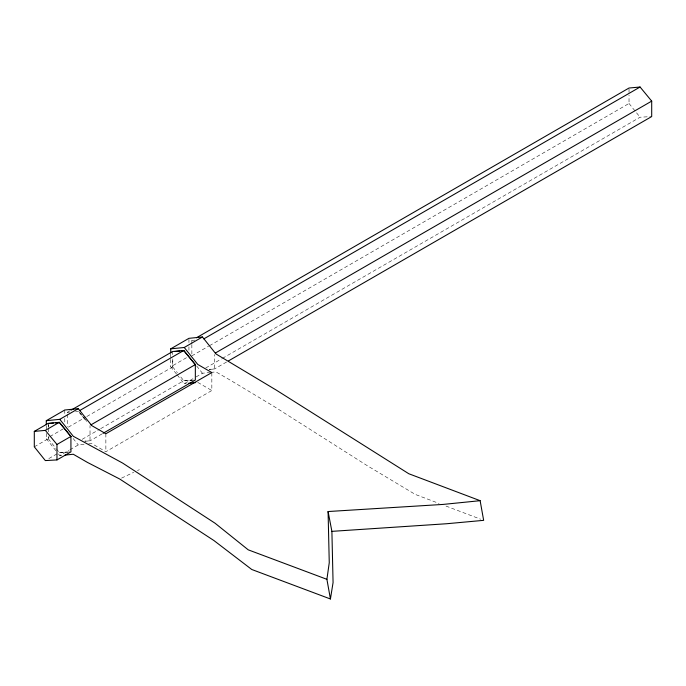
<?xml version="1.0" encoding="UTF-8"?>
<svg xmlns="http://www.w3.org/2000/svg" width="686" height="686" viewBox="0 0 686 686"><rect width="100%" height="100%" fill="white"/><g stroke="black" fill="none" stroke-linecap="round" stroke-linejoin="round"><path stroke-width="0.51" stroke-dasharray="3.43 2.57" d="M70.204 410.657L67.434 412.26L69.449 412.072M191.874 343.755L191.848 340.428L193.701 339.356M55.926 450.762L46.279 438.663L49.058 437.059M49.975 436.528L62.923 429.05M176.525 374.067L170.745 366.804L188.942 356.291M34.3 446.826L48.252 438.774L48.252 436.716M68.36 427.164L85.896 417.037M86.822 416.505L172.666 366.941L172.666 358.709M191.848 355.871L208.553 346.224M209.487 345.684L629.028 103.466L629.028 95.234M48.835 458.574L57.555 453.54M82.174 439.323L99.71 429.204M100.636 428.664L183.711 380.704L192.166 380.216M205.68 368.022L221.458 358.915M222.384 358.375L640.072 117.229L650.645 116.62M58.499 453.995L59.785 455.607L69.029 450.265M69.955 449.733L78.273 444.931L84.507 444.305M177.168 374.873L184.242 383.748L195.167 377.446M196.076 376.923L202.447 373.244L209.719 372.515M102.111 433.861L90.106 440.789L84.824 441.089M226.586 361.994L214.521 368.957L209.239 369.265M88.666 443.885L91.778 443.576L105.867 451.705L211.837 390.531L211.837 372.567M121.542 478.108L133.71 472.337M137.457 470.562L139.335 469.67M210.756 372.404L215.944 371.889L230.033 380.018L273.482 406.121L367.413 465.777L415.262 494.417L439.049 503.438M184.242 383.748L186.318 383.543M59.785 455.607L61.86 455.401M191.848 340.428L194.858 340.153M67.417 412.56L69.44 412.372M75.529 411.823L78.573 411.54M209.273 369.394L214.478 369.008L214.521 354.551M194.361 380.095L183.951 380.867L179.809 375.851M84.815 441.244L90.02 440.858L90.02 425.612M69.895 451.954L59.493 452.726L56.698 449.296M59.296 452.537L67.751 452.048M445.986 506.062L480.68 519.216M197.748 382.394L211.837 390.531M79.773 412.818L81.711 415.167M82.363 415.948L84.301 418.297M84.944 419.077L86.882 421.427M79.242 412.372L86.65 421.47M629.028 103.466L640.072 117.229M172.666 366.941L177.391 372.695M48.252 438.774L56.046 448.49M196.659 365.981L202.447 373.244M73.136 438.474L78.273 444.931M629.028 89.051L629.028 94.205M191.848 344.544L191.874 354.936M188.942 339.39L188.942 342.554M188.942 346.782L188.942 352.064M172.795 358.838L172.795 366.967M172.666 351.506L172.666 354.593M170.745 354.122L170.745 358.349M170.745 359.404L170.745 366.804M105.867 433.741L105.867 451.705M67.434 414.318L67.434 426.666M64.776 410.014L64.776 414.241M64.776 418.469L64.776 423.751M48.337 424.591L48.337 426.623M48.337 436.793L48.337 438.826M48.252 424.36L48.252 427.447M48.252 428.476L48.252 432.6M46.279 425.98L46.279 429.144M46.279 433.372L46.279 438.663"/><path stroke-width="1.03" d="M64.973 455.084L73.282 454.252L87.379 462.381L119.664 478.991L213.895 540.517L251.762 569.491L330.429 598.981L326.905 579.318L329.254 562.717L328.08 511.533L443.147 504.416L480.131 500.686L483.656 520.348L446.672 523.735L331.895 531.358L328.08 511.533M330.429 598.981L333.07 582.543L331.895 531.358M46.279 424.917L46.279 420.698L64.776 410.014L78.273 408.659L91.778 425.612L105.867 433.741L211.837 372.567L197.748 364.429L184.242 347.485L170.745 348.84L170.745 353.067M170.745 348.84L188.942 338.327L202.447 336.972L215.944 353.925L276.415 390.188L408.805 473.743L480.131 500.686M34.3 431.391L48.252 423.331L59.296 422.327L70.924 436.425L70.941 451.877L56.972 459.92L45.345 460.589L34.3 446.826L34.3 431.391L45.345 430.379L59.296 422.327M71.13 410.125L172.666 351.506L183.711 350.495L195.339 364.592L195.339 380.035L103.029 433.329M196.488 337.752L629.028 88.022L640.072 87.019L651.7 101.116L651.7 116.56L228.447 360.922M46.279 420.698L59.785 419.335L78.273 408.659M184.242 347.485L202.447 336.972M79.404 410.717L183.711 350.495M203.819 338.884L640.072 87.019M56.972 459.92L56.972 444.477L70.924 436.425M91.032 424.814L195.339 364.592M215.447 352.981L651.7 101.116M188.401 383.328L195.673 382.599M174.827 351.532L179.895 351.069M181.919 350.889L183.951 350.7L195.399 364.772M48.337 423.579L53.405 423.116M55.437 422.928L59.493 422.559L70.941 436.622M326.905 579.318L248.238 549.838L215.07 523.229L122.597 463.059L73.282 436.287L59.785 419.335M45.345 430.379L56.972 444.477"/></g></svg>
